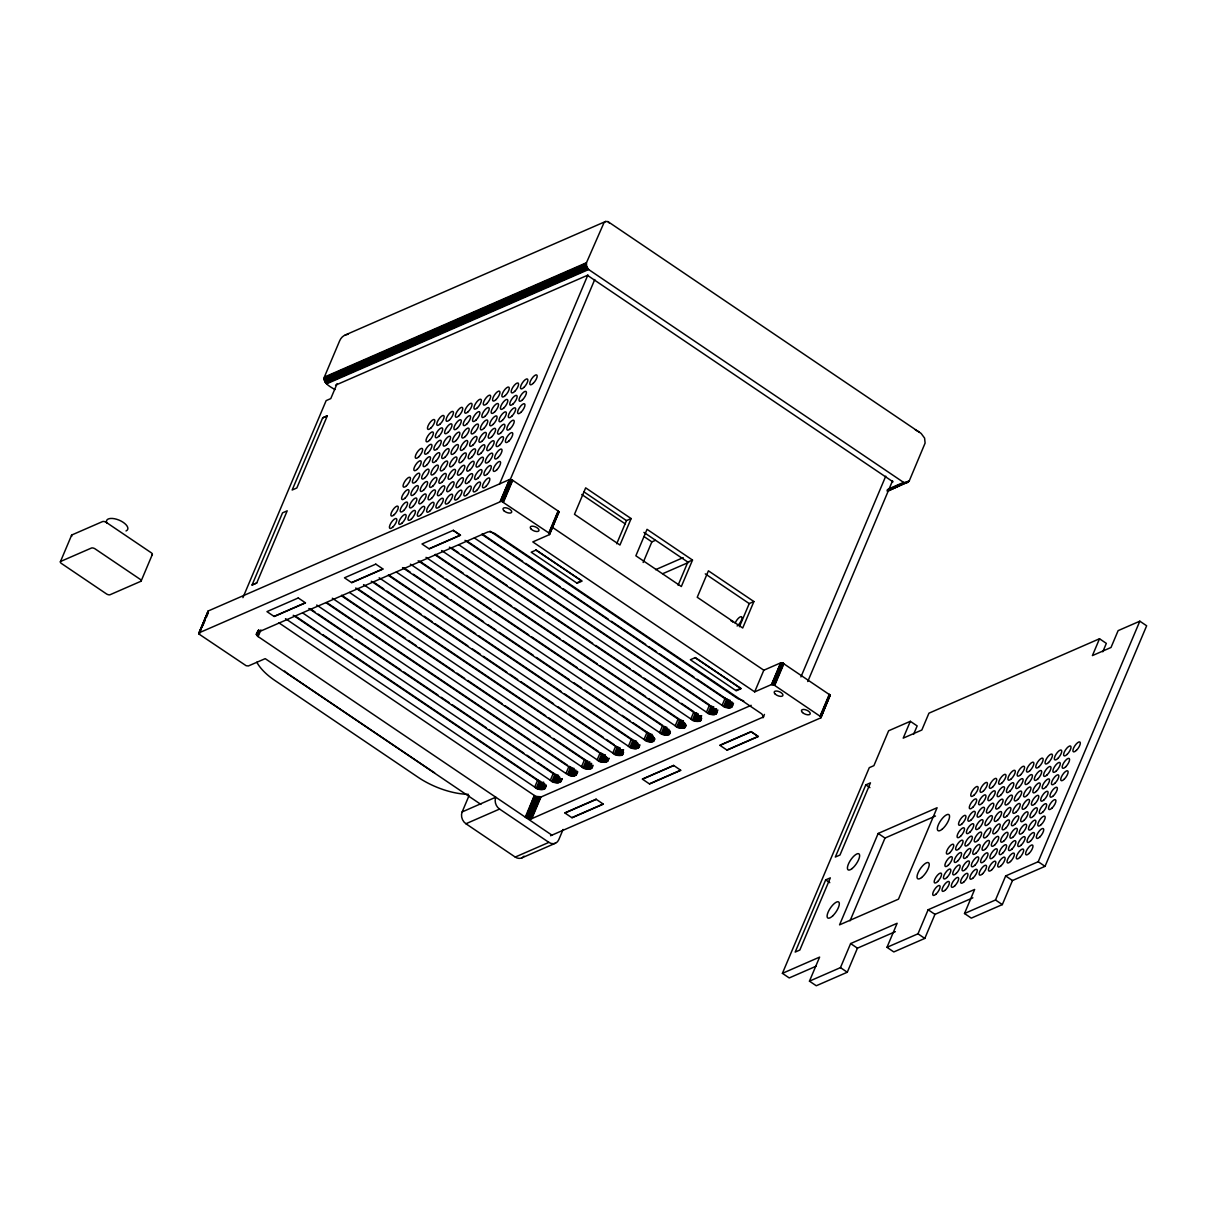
<?xml version="1.0" encoding="UTF-8"?>
<svg xmlns="http://www.w3.org/2000/svg" width="1207" height="1207" viewBox="0 0 1207 1207"><rect width="100%" height="100%" fill="white"/><g stroke="black" fill="none" stroke-linecap="round" stroke-linejoin="round"><path stroke-width="1.5" d="M550.588 835.742L820.775 717.863L820.941 716.822L773.747 684.807L771.484 684.55L754.677 691.867L532.8 541.913L549.562 534.565L549.728 533.524L501.463 501.237L198.853 632.921L199.713 634.55L246.137 665.706L248.386 665.962L265.208 658.645L480.884 804.405M334.942 389.574C330.703 386.949 322.148 383.041 324.623 376.403L339.65 340.812A14.665 11.979 66.4 0 1 348.129 334.279M907.392 482.589L903.59 482.393L588.624 269.523L586.587 266.385L586.466 262.734L603.983 222.737L605.597 221.469L607.966 221.62L921.152 433.464L924.592 438.096L925.105 443.09L909.263 480.899L888.427 490.857M302.655 612.915L550.332 780.295C553.907 784.927 566.339 782.302 558.087 776.916L308.856 608.479M349.502 592.471L597.178 759.852C600.754 764.484 613.186 761.858 604.933 756.472L355.688 588.035M821.016 717.592L829.948 694.96L782.89 663.156L780.416 662.975L763.82 670.217L754.677 691.867M60.41 561.723L71.575 535.274M141.144 581.005L152.308 554.541M198.808 633.087L208.419 610.893L509.414 479.601L513.02 480.537L557.8 510.802L558.524 513.02M198.853 633.479L208.238 610.998M198.944 633.69L208.102 611.134M199.08 633.901L208.087 612.04M199.246 634.128L200.664 630.793M202.761 625.799L204.873 620.805M206.291 617.471L208.389 612.477M242.924 597.646L326.146 400.618L330.778 398.597L337.1 383.66M322.676 417.833L292.169 490.012L296.831 487.975L327.323 415.812L322.676 417.833L327.293 415.827M256.729 582.981L287.191 510.833L282.529 512.854L252.067 585.003L256.729 582.981L252.052 585.018M551.931 835.153L258.087 636.572L256.352 634.414L257.755 631.08M256.533 634.837L258.63 629.843M256.789 635.274L258.901 630.265M257.151 635.712L259.264 630.703M257.589 636.149L259.686 631.14M258.087 636.572L260.893 629.918M499.457 484.309L587.915 274.909M500.271 501.252L509.414 479.601M500.528 501.207L509.671 479.556M500.814 501.192L509.958 479.541M501.131 501.192L594.764 279.511M501.463 501.237L510.606 479.586M501.81 501.297L510.953 479.647M502.172 501.388L511.315 479.737M502.534 501.508L511.677 479.858M502.881 501.659L512.024 480.009M503.228 501.81L512.372 480.16M503.56 501.991L512.703 480.341M548.944 532.664L558.087 511.014M549.2 532.875L558.343 511.225M549.411 533.102L558.554 511.451M549.592 533.313L558.735 511.662M549.728 533.524L558.871 511.889M549.562 534.565L558.962 512.085M524.064 856.155A8.796 7.197 66.4 0 1 515.223 857.061L465.932 823.747A8.796 7.197 66.4 0 1 462.16 811.919L469.04 795.639M616.702 543.754L626.478 520.609L631.125 518.572L585.667 487.854L574.487 514.303L619.945 545.036L631.125 518.572M293.241 615.283L542.471 783.72C550.724 789.106 538.307 791.732 534.716 787.1L537.764 779.888L322.797 634.61M536.315 788.035L539.363 780.823L537.764 779.888M537.19 788.443L540.238 781.231L539.363 780.823M278.681 622.691L534.399 795.488L525.256 817.139L528.757 818.527L531.849 818.618L763.609 716.867L761.798 713.941L494.614 533.373L490.419 531.865L488.035 531.895L256.835 632.755L256.352 634.414M525.92 817.501L534.399 795.488M538.081 788.805L541.128 781.578M526.614 817.818L535.757 796.167L535.063 795.851M538.971 789.091L541.415 783.328M527.323 818.105L536.481 796.454L541.43 796.816L751.192 705.31M539.876 789.333L542.924 782.106M528.047 818.331L537.19 796.695M540.736 789.499L543.784 782.272M528.757 818.527L537.915 796.876M541.581 789.589L544.01 783.811M529.466 818.648L538.609 797.012M530.129 818.738L539.273 797.088M542.365 789.604L544.795 783.841M530.748 818.753L539.906 797.103M543.075 789.559L544.915 785.229M531.336 818.708L540.48 797.058M531.849 818.618L540.992 796.967M544.282 789.257L546.107 784.927M545.081 788.684L546.303 785.802M550.332 780.295L553.379 773.083L537.809 762.552M643.15 562.492L651.871 541.868L655.31 540.374M551.931 781.231L554.979 774.019L553.379 773.083M552.806 781.638L555.854 774.411L556.744 774.773L553.696 781.985M554.586 782.287L557.634 775.06M555.492 782.513L558.539 775.301M556.352 782.679L558.796 776.901M557.196 782.77L559.626 777.006M557.981 782.8L559.807 778.47M558.69 782.755L560.516 778.424M559.897 782.438L561.104 779.556M560.697 781.88L561.919 778.983M560.938 781.502L562.16 778.621M568.422 774.819L565.947 773.476L568.995 766.264L571.469 767.607L568.422 774.819C572.721 778.334 580.778 773.883 573.702 770.096L326.026 602.715M567.546 774.411L570.594 767.199M569.312 775.181L572.359 767.954M570.202 775.467L573.25 768.255L574.155 768.482L571.107 775.709M571.967 775.86L574.411 770.096M572.812 775.965L575.241 770.187M573.597 775.98L576.026 770.217M574.306 775.935L576.131 771.605M575.513 775.633L577.338 771.303M576.312 775.06L577.776 771.801M341.641 595.896L589.318 763.292C597.571 768.678 585.139 771.303 581.563 766.671L584.61 759.459L553.455 738.397M583.162 767.607L586.21 760.395L584.61 759.459M584.037 768.014L587.085 760.787M584.927 768.361L587.975 761.149M585.817 768.663L588.262 762.884M586.708 768.889L589.755 761.677M587.583 769.055L590.027 763.277M588.428 769.146L590.857 763.382M563.096 829.45L558.75 839.77A8.796 7.197 66.4 0 1 548.883 842.38L515.223 857.061M589.197 769.176L591.641 763.397M589.921 769.131L591.747 764.8M591.113 768.814L592.335 765.932M591.928 768.255L593.15 765.359M597.178 759.852L600.226 752.64L602.685 753.983L599.638 761.195M598.778 760.787L601.825 753.575M600.543 761.557L603.591 754.33M601.433 761.843L604.481 754.631M602.323 762.085L605.371 754.858M603.198 762.236L605.642 756.472M678.078 585.244L687.854 562.085L692.516 560.063L647.043 529.33L635.863 555.793L681.336 586.527L692.516 560.063M604.028 762.341L606.472 756.563M604.813 762.356L606.653 758.026M605.537 762.311L607.362 757.981M606.729 762.009L607.951 759.128M607.543 761.436L608.766 758.554M607.785 761.074L609.007 758.177M371.303 581.231L620.534 749.668C628.802 755.039 616.37 757.679 612.794 753.047L615.842 745.82M614.393 753.983L617.441 746.771L618.301 747.163L615.253 754.39M616.143 754.737L619.191 747.525M617.049 755.039L620.096 747.812M617.939 755.265L620.383 749.487M618.814 755.431L621.258 749.653M619.644 755.522L622.088 749.758M620.428 755.552L622.872 749.773M621.152 755.507L623.597 749.728M622.344 755.19L623.566 752.308M388.488 575.467L636.149 742.848C644.417 748.234 631.985 750.86 628.409 746.228L631.457 739.016L564.469 693.753M630.009 747.163L633.056 739.951L631.457 739.016M630.869 747.571L633.916 740.359L635.712 741.007L632.664 748.219M631.759 747.933L634.807 740.706M633.554 748.446L636.602 741.234M634.429 748.612L636.874 742.848M635.259 748.717L637.703 742.939M636.044 748.732L637.869 744.402M636.768 748.687L638.594 744.357M637.96 748.385L639.182 745.488M638.775 747.812L639.997 744.93M402.535 567.607L651.765 736.044C660.033 741.415 647.601 744.055 644.01 739.423L647.073 732.196L633.041 722.721M645.624 740.359L648.672 733.147L647.073 732.196M646.484 740.766L649.532 733.539L648.672 733.147M647.374 741.113L650.422 733.901M648.28 741.415L651.327 734.188M649.17 741.641L652.218 734.429M650.045 741.807L652.474 736.029M650.875 741.898L653.319 736.134M651.659 741.928L653.485 737.598M652.384 741.883L654.209 737.552M653.575 741.566L654.798 738.684M418.15 560.787L667.38 729.224C675.648 734.61 663.216 737.236 659.625 732.604L662.673 725.392L628.409 702.233M661.24 733.539L664.288 726.327M662.1 733.947L665.148 726.735M662.99 734.309L666.038 727.082L666.943 727.383L663.895 734.595M664.785 734.822L667.23 729.058M665.66 734.988L668.09 729.224M666.49 735.093L668.934 729.315M667.275 735.108L669.1 730.778M667.999 735.063L669.825 730.733M669.191 734.761L670.413 731.864M435.32 555.024L682.996 722.42C691.264 727.791 678.832 730.431 675.241 725.799L678.289 718.572L648.702 698.581M676.855 726.735L679.903 719.523L678.289 718.572M677.715 727.142L680.763 719.915L681.653 720.277L678.606 727.489M679.511 727.791L682.558 720.564M680.401 728.017L683.449 720.805M681.276 728.183L683.705 722.405M682.106 728.274L684.55 722.51M682.89 728.304L684.716 723.974M683.615 728.259L685.44 723.928M684.807 727.942L686.029 725.06M449.381 547.163L698.612 715.6C706.88 720.986 694.447 723.612 690.857 718.98L693.904 711.768L681.442 703.349M692.471 719.915L695.519 712.703L697.269 713.458L694.221 720.685M693.331 720.323L696.379 713.111M695.126 720.971L698.174 713.759M696.017 721.198L698.461 715.434M696.892 721.364L699.321 715.6M697.721 721.469L700.166 715.691M698.506 721.484L700.95 715.721M699.23 721.439L701.659 715.66M739.453 626.72L749.245 603.575L753.892 601.539L708.418 570.82L697.239 597.269L742.712 628.002L753.892 601.539M700.422 721.137L701.644 718.24M464.997 540.359L714.227 708.796C722.495 714.167 710.063 716.807 706.472 712.175L709.52 704.948L468.075 541.777M708.071 713.111L711.119 705.884M708.947 713.518L711.994 706.291M709.837 713.865L712.884 706.653L713.79 706.94L710.742 714.167M711.632 714.393L714.061 708.615M712.507 714.559L714.936 708.781M713.337 714.65L715.766 708.886M714.122 714.68L716.551 708.901M714.831 714.635L716.671 710.304M716.038 714.318L717.863 709.988M482.166 534.595L729.843 701.976C738.096 707.362 725.679 709.988 722.088 705.356L725.135 698.144L697.103 679.194M723.687 706.291L726.735 699.079L725.135 698.144M724.562 706.698L727.61 699.487L726.735 699.079M725.452 707.046L728.5 699.834L727.61 699.487M726.342 707.347L729.405 700.135M727.248 707.574L730.295 700.362M728.108 707.74L730.552 701.976M728.953 707.845L731.382 702.067M729.737 707.86L732.166 702.097M730.446 707.815L732.287 703.485M731.653 707.513L733.479 703.183M771.484 684.55L780.627 662.899M771.741 684.505L780.884 662.854M772.027 684.49L781.17 662.839M772.344 684.49L781.487 662.839M772.676 684.535L781.819 662.884M773.023 684.595L782.166 662.945M773.385 684.686L782.528 663.035M773.747 684.807L782.89 663.156M774.094 684.942L783.252 663.292M774.441 685.108L783.599 663.458M774.773 685.289L783.931 663.639M763.035 717.758L764.438 714.423M800.935 676.916L885.757 476.162M807.755 681.533L892.546 480.793M820.157 715.962L829.3 694.312M820.413 716.173L829.556 694.523M820.624 716.385L829.767 694.749M820.805 716.611L829.948 694.96M820.941 716.822L830.084 695.172M820.775 717.863L830.175 695.383M816.294 966.128L789.227 977.942L782.408 973.34L869.281 767.667L873.898 765.66L888.624 730.778L910.334 721.303L917.154 725.92L913.593 734.339M825.679 879.888L795.187 952.067L799.834 950.03L830.325 877.866L825.679 879.888L829.767 882.664M865.811 784.882L835.319 857.045L839.981 855.009L870.458 782.845L865.811 784.882L869.9 787.643M910.334 721.303L903.213 738.141L921.831 730.024L928.937 713.186L1099.517 638.759L1106.336 643.376L1102.791 651.795M895.338 931.653L857.438 948.174L847.284 972.239L816.279 985.757L809.459 981.155L819.613 957.106L782.408 973.34M878.168 833.449L839.559 924.849L898.476 899.155L937.085 807.739L878.168 833.449L885.003 838.05L935.485 816.023M850.03 920.835L885.003 838.05M809.459 981.155L840.464 967.622L850.618 943.572L897.133 923.28L886.979 947.329L893.799 951.946L924.803 938.412L934.957 914.363L972.857 897.827M886.979 947.329L917.984 933.811L928.138 909.746L974.653 889.453L964.499 913.518L971.318 918.12L1002.323 904.601L1012.477 880.537L1045.036 866.339L1146.65 625.784L1139.83 621.183L1118.12 630.642L1111.013 647.48L1092.41 655.597L1099.517 638.759M964.499 913.518L995.503 899.984L1005.657 875.935L1038.216 861.723L1139.83 621.183M345.096 335.078L605.597 221.469M324.396 377.067L586.466 262.734M324.245 377.761L586.315 263.428M324.185 378.485L586.255 264.152M324.215 379.224L586.285 264.906M324.321 379.979L586.391 265.646M324.517 380.718L586.587 266.385M324.789 381.427L586.858 267.094M325.136 382.106L587.206 267.788M325.543 382.755L587.613 268.422M326.026 383.328L588.096 269.01M326.554 383.856L588.624 269.523M335.561 385.169L587.432 275.317L893.014 481.834M274.155 616.324L305.16 602.791M351.675 582.498L382.679 568.965M429.194 548.672L460.199 535.154L453.379 530.537M576.795 582.89L581.442 580.854L535.968 550.12M655.582 569.689L683.162 557.649M662.824 573.657L688.684 562.371M888.08 489.152L903.59 482.393M886.994 490.178L904.239 482.664M893.738 487.658L897.193 486.165M902.368 483.901L909.263 480.899M887.643 490.359L904.888 482.845M888.186 490.464L908.886 481.427M887.251 491.309L908.433 481.895M735.923 690.434L740.585 688.412L695.111 657.679M462.16 811.919L495.775 797.208L495.474 798.219A8.796 7.197 66.4 0 0 499.577 809.067L548.883 842.38M465.932 823.747L499.577 809.067M565.148 812.975L596.152 799.456M642.667 779.164L673.672 765.63M720.187 745.338L751.192 731.819L758.011 736.421L727.006 749.954M571.967 817.592L602.972 804.058M649.487 783.765L680.492 770.247M521.831 857.89L555.476 843.21M743.723 700.935L737.703 698.551L490.027 531.155M915.344 429.888L919.447 432.121M584.037 491.928L626.478 520.609M643.904 532.393L687.854 562.085M705.28 573.868L749.245 603.575M581.759 494.493L625.377 523.974M644.07 536.602L651.871 541.868M552.806 527.595L763.82 670.217M1038.216 861.723L1045.036 866.339M1005.657 875.935L1012.477 880.537M482.136 533.916L522.631 561.285M525.754 563.397L560.018 586.557M563.141 588.654L608.313 619.191M611.421 621.288L645.7 644.447M648.808 646.56L656.593 651.825M659.716 653.922L693.98 677.082M474.411 537.975L722.088 705.356M995.503 899.984L1002.323 904.601M458.796 544.779L706.472 712.175M450.905 547.54L458.69 552.806M461.813 554.903L506.985 585.44M510.093 587.537L544.372 610.712M547.48 612.809L592.652 643.346M595.775 645.443L630.039 668.603M633.162 670.715L640.947 675.98M644.055 678.078L678.334 701.237M441.626 550.543L690.857 718.98M435.289 554.36L463.337 573.295M466.445 575.407L511.617 605.929M514.74 608.041L559.912 638.578M563.02 640.676L597.299 663.835M600.407 665.947L645.579 696.469M426.011 557.362L675.241 725.799M419.674 561.164L443.044 576.961M446.152 579.058L491.34 609.595M494.448 611.693L528.711 634.852M531.834 636.964L577.006 667.486M580.129 669.598L625.301 700.12M928.138 909.746L934.957 914.363M410.395 564.167L659.625 732.604M404.058 567.984L410.289 572.193M413.413 574.291L435.214 589.031M439.891 592.184L447.676 597.45M450.799 599.562L483.509 621.665M488.186 624.819L495.971 630.084M499.079 632.196L533.358 655.356M536.466 657.453L569.176 679.571M573.853 682.724L581.638 687.99M584.761 690.087L617.471 712.205M622.148 715.359L629.933 720.624M396.349 572.043L644.01 739.423M388.443 574.788L427.399 601.101M430.507 603.213L475.679 633.735M478.802 635.848L561.361 691.641M917.984 933.811L924.803 938.412M379.164 577.791L628.409 746.228M374.396 582.649L383.735 588.971M386.859 591.083L421.122 614.242M424.245 616.339L432.031 621.605M435.139 623.717L467.848 645.82M472.525 648.974L480.311 654.239M483.434 656.352L506.804 672.133M509.912 674.245L517.697 679.511M520.821 681.608L553.53 703.711M558.207 706.88L565.992 712.145M569.101 714.242L603.379 737.402M606.487 739.514L614.272 744.779M363.563 584.61L612.794 753.047M357.227 588.413L545.7 715.796M548.823 717.893L598.672 751.584M341.611 595.232L368.09 613.126M371.198 615.223L405.477 638.382M408.585 640.495L416.37 645.76M419.493 647.857L453.757 671.017M456.88 673.129L464.665 678.394M467.788 680.492L502.052 703.651M505.16 705.763L539.438 728.922M542.547 731.035L550.332 736.285M850.618 943.572L857.438 948.174M332.332 598.234L581.563 766.671M327.55 603.093L530.054 739.951M533.162 742.049L567.441 765.208M316.717 605.039L565.947 773.476M310.38 608.856L315.057 612.009M318.165 614.107L352.429 637.281M355.552 639.378L400.724 669.915M403.847 672.012L438.111 695.172M441.219 697.284L449.019 702.549M452.127 704.647L486.406 727.806M489.514 729.918L523.778 753.077M526.901 755.175L534.686 760.44M840.464 967.622L847.284 972.239M294.764 615.661L319.689 632.513M285.486 618.663L534.716 787.1M607.966 221.62L609.339 223.084M71.801 536.255A2.927 1.343 22.9 0 1 71.998 534.897L102.535 521.59A2.942 1.343 22.9 0 1 106.367 522.45L151.177 552.715A2.927 1.328 22.9 0 1 151.901 554.918M106.85 523.189A11.436 5.205 22.9 0 1 118.844 520.036A11.436 5.205 22.9 0 1 126.026 530.959M468.391 794.327A49.864 22.722 22.9 0 1 418.135 777.293L274.909 680.492A49.864 22.722 22.9 0 1 256.835 662.221M284.58 671.047A23.461 10.697 22.9 0 0 288.865 674.411L432.091 771.198A23.461 10.697 22.9 0 0 434.58 772.752M731.004 620.926A5.869 2.067 -55.9 0 1 732.679 622.163M735.169 623.038A5.869 2.067 -55.9 0 1 740.027 617.003A5.869 2.067 -55.9 0 1 741.686 619.508A5.869 2.067 -55.9 0 1 737.115 625.98M140.902 581.276L109.958 594.779A2.927 1.343 22.9 0 1 106.669 594.04L61.27 563.367A2.927 1.343 22.9 0 1 60.637 561.451L91.581 547.978A2.942 1.343 22.9 0 1 94.87 548.717L140.268 579.375A2.927 1.328 22.9 0 1 140.902 581.276M298.265 597.963L266.943 611.617L274.23 616.536L305.537 602.881L298.265 597.963M375.784 564.137L344.463 577.806L351.75 582.725L383.057 569.055L375.784 564.137M453.304 530.326L421.982 543.98L429.254 548.898L460.576 535.229L453.304 530.326M536.164 550.045L531.201 552.202L577.127 583.237L582.091 581.08L536.164 550.045M695.292 657.589L690.344 659.761L736.255 690.796L741.219 688.624L695.292 657.589M596.077 799.23L564.77 812.899L572.043 817.803L603.364 804.149L596.077 799.23M673.597 765.404L642.29 779.073L649.562 783.992L680.869 770.322L673.597 765.404M751.116 731.593L719.794 745.247L727.082 750.166L758.388 736.511L751.116 731.593M504.013 510.817A4.692 2.142 22.9 0 0 511.512 512.492A4.692 2.142 22.9 0 0 506.533 507.906A4.692 2.142 22.9 0 0 504.013 510.817M531.291 529.254A4.692 2.142 22.9 0 0 538.79 530.929A4.692 2.142 22.9 0 0 533.811 526.343A4.692 2.142 22.9 0 0 531.291 529.254M775.241 694.116A4.692 2.142 22.9 0 0 782.724 695.79A4.692 2.142 22.9 0 0 777.746 691.189A4.692 2.142 22.9 0 0 775.241 694.116M802.519 712.552A4.692 2.142 22.9 0 0 810.003 714.227A4.692 2.142 22.9 0 0 805.039 709.625A4.692 2.142 22.9 0 0 802.519 712.552M921.59 877.534A9.686 3.425 -55.9 0 0 929.028 863.307A9.686 3.425 -55.9 0 0 918.768 871.363A9.686 3.425 -55.9 0 0 921.59 877.534M832.89 915.706A9.686 3.425 -55.9 0 0 838.654 901.961A9.686 3.425 -55.9 0 0 828.077 912.236A9.686 3.425 -55.9 0 0 832.89 915.706M852.112 868.557A9.686 3.425 -55.9 0 0 859.384 854.345A9.686 3.425 -55.9 0 0 849.079 862.658A9.686 3.425 -55.9 0 0 852.112 868.557M942.29 829.118A9.686 3.425 -55.9 0 0 949.23 814.981A9.686 3.425 -55.9 0 0 938.82 823.778A9.686 3.425 -55.9 0 0 942.29 829.118M1076.418 750.362A5.869 2.067 -55.9 0 0 1079.933 742.018A5.869 2.067 -55.9 0 0 1073.521 748.219A5.869 2.067 -55.9 0 0 1076.418 750.362M1067.124 754.405A5.869 2.067 -55.9 0 0 1070.639 746.077A5.869 2.067 -55.9 0 0 1064.227 752.263A5.869 2.067 -55.9 0 0 1067.124 754.405M1057.83 758.464A5.869 2.067 -55.9 0 0 1061.36 750.12A5.869 2.067 -55.9 0 0 1054.948 756.321A5.869 2.067 -55.9 0 0 1057.83 758.464M1048.551 762.507A5.869 2.067 -55.9 0 0 1052.066 754.179A5.869 2.067 -55.9 0 0 1045.654 760.38A5.869 2.067 -55.9 0 0 1048.551 762.507M1039.257 766.566A5.869 2.067 -55.9 0 0 1042.773 758.237A5.869 2.067 -55.9 0 0 1036.375 764.423A5.869 2.067 -55.9 0 0 1039.257 766.566M1029.978 770.609A5.869 2.067 -55.9 0 0 1033.494 762.281A5.869 2.067 -55.9 0 0 1027.082 768.482A5.869 2.067 -55.9 0 0 1029.978 770.609M1020.684 774.668A5.869 2.067 -55.9 0 0 1024.2 766.339A5.869 2.067 -55.9 0 0 1017.788 772.525A5.869 2.067 -55.9 0 0 1020.684 774.668M1011.391 778.726A5.869 2.067 -55.9 0 0 1014.921 770.383A5.869 2.067 -55.9 0 0 1008.509 776.584A5.869 2.067 -55.9 0 0 1011.391 778.726M1042.742 812.145A5.869 2.067 -55.9 0 0 1046.258 803.802A5.869 2.067 -55.9 0 0 1039.846 810.003A5.869 2.067 -55.9 0 0 1042.742 812.145M996.303 832.392A5.869 2.067 -55.9 0 0 999.818 824.064A5.869 2.067 -55.9 0 0 993.406 830.265A5.869 2.067 -55.9 0 0 996.303 832.392M1005.582 828.349A5.869 2.067 -55.9 0 0 1009.097 820.021A5.869 2.067 -55.9 0 0 1002.7 826.207A5.869 2.067 -55.9 0 0 1005.582 828.349M992.818 786.828A5.869 2.067 -55.9 0 0 996.333 778.485A5.869 2.067 -55.9 0 0 989.921 784.686A5.869 2.067 -55.9 0 0 992.818 786.828M1053.47 795.685A5.869 2.067 -55.9 0 0 1056.985 787.356A5.869 2.067 -55.9 0 0 1050.573 793.542A5.869 2.067 -55.9 0 0 1053.47 795.685M1016.324 811.889A5.869 2.067 -55.9 0 0 1019.84 803.56A5.869 2.067 -55.9 0 0 1013.427 809.761A5.869 2.067 -55.9 0 0 1016.324 811.889M1017.773 799.487A5.869 2.067 -55.9 0 0 1021.303 791.143A5.869 2.067 -55.9 0 0 1014.891 797.344A5.869 2.067 -55.9 0 0 1017.773 799.487M1052.021 808.087A5.869 2.067 -55.9 0 0 1055.552 799.758A5.869 2.067 -55.9 0 0 1049.139 805.944A5.869 2.067 -55.9 0 0 1052.021 808.087M972.782 807.332A5.869 2.067 -55.9 0 0 976.297 799.004A5.869 2.067 -55.9 0 0 969.885 805.205A5.869 2.067 -55.9 0 0 972.782 807.332M983.524 790.872A5.869 2.067 -55.9 0 0 987.054 782.543A5.869 2.067 -55.9 0 0 980.642 788.744A5.869 2.067 -55.9 0 0 983.524 790.872M974.245 794.93A5.869 2.067 -55.9 0 0 977.761 786.602A5.869 2.067 -55.9 0 0 971.348 792.788A5.869 2.067 -55.9 0 0 974.245 794.93M982.076 803.289A5.869 2.067 -55.9 0 0 985.591 794.96A5.869 2.067 -55.9 0 0 979.179 801.146A5.869 2.067 -55.9 0 0 982.076 803.289M991.354 799.23A5.869 2.067 -55.9 0 0 994.885 790.902A5.869 2.067 -55.9 0 0 988.473 797.103A5.869 2.067 -55.9 0 0 991.354 799.23M1000.648 795.187A5.869 2.067 -55.9 0 0 1004.164 786.843A5.869 2.067 -55.9 0 0 997.751 793.044A5.869 2.067 -55.9 0 0 1000.648 795.187M1009.942 791.128A5.869 2.067 -55.9 0 0 1013.458 782.8A5.869 2.067 -55.9 0 0 1007.045 788.986A5.869 2.067 -55.9 0 0 1009.942 791.128M1034.897 803.787A5.869 2.067 -55.9 0 0 1038.412 795.458A5.869 2.067 -55.9 0 0 1032 801.644A5.869 2.067 -55.9 0 0 1034.897 803.787M1044.176 799.728A5.869 2.067 -55.9 0 0 1047.706 791.4A5.869 2.067 -55.9 0 0 1041.294 797.601A5.869 2.067 -55.9 0 0 1044.176 799.728M1025.603 807.845A5.869 2.067 -55.9 0 0 1029.133 799.502A5.869 2.067 -55.9 0 0 1022.721 805.703A5.869 2.067 -55.9 0 0 1025.603 807.845M1033.448 816.188A5.869 2.067 -55.9 0 0 1036.964 807.86A5.869 2.067 -55.9 0 0 1030.552 814.046A5.869 2.067 -55.9 0 0 1033.448 816.188M997.736 819.991A5.869 2.067 -55.9 0 0 1001.267 811.662A5.869 2.067 -55.9 0 0 994.855 817.863A5.869 2.067 -55.9 0 0 997.736 819.991M988.458 824.049A5.869 2.067 -55.9 0 0 991.973 815.721A5.869 2.067 -55.9 0 0 985.561 821.907A5.869 2.067 -55.9 0 0 988.458 824.049M979.164 828.108A5.869 2.067 -55.9 0 0 982.679 819.764A5.869 2.067 -55.9 0 0 976.282 825.965A5.869 2.067 -55.9 0 0 979.164 828.108M1007.03 815.947A5.869 2.067 -55.9 0 0 1010.546 807.604A5.869 2.067 -55.9 0 0 1004.133 813.805A5.869 2.067 -55.9 0 0 1007.03 815.947M969.885 832.151A5.869 2.067 -55.9 0 0 973.4 823.823A5.869 2.067 -55.9 0 0 966.988 830.009A5.869 2.067 -55.9 0 0 969.885 832.151M960.591 836.21A5.869 2.067 -55.9 0 0 964.106 827.866A5.869 2.067 -55.9 0 0 957.694 834.067A5.869 2.067 -55.9 0 0 960.591 836.21M962.054 823.793A5.869 2.067 -55.9 0 0 965.57 815.464A5.869 2.067 -55.9 0 0 959.158 821.65A5.869 2.067 -55.9 0 0 962.054 823.793M1024.155 820.247A5.869 2.067 -55.9 0 0 1027.685 811.904A5.869 2.067 -55.9 0 0 1021.273 818.105A5.869 2.067 -55.9 0 0 1024.155 820.247M1014.876 824.29A5.869 2.067 -55.9 0 0 1018.391 815.962A5.869 2.067 -55.9 0 0 1011.979 822.163A5.869 2.067 -55.9 0 0 1014.876 824.29M999.2 807.589A5.869 2.067 -55.9 0 0 1002.715 799.26A5.869 2.067 -55.9 0 0 996.303 805.446A5.869 2.067 -55.9 0 0 999.2 807.589M989.921 811.632A5.869 2.067 -55.9 0 0 993.436 803.304A5.869 2.067 -55.9 0 0 987.024 809.505A5.869 2.067 -55.9 0 0 989.921 811.632M1045.639 787.326A5.869 2.067 -55.9 0 0 1049.155 778.998A5.869 2.067 -55.9 0 0 1042.757 785.184A5.869 2.067 -55.9 0 0 1045.639 787.326M1054.933 783.268A5.869 2.067 -55.9 0 0 1058.448 774.939A5.869 2.067 -55.9 0 0 1052.036 781.14A5.869 2.067 -55.9 0 0 1054.933 783.268M1036.36 791.385A5.869 2.067 -55.9 0 0 1039.876 783.041A5.869 2.067 -55.9 0 0 1033.464 789.242A5.869 2.067 -55.9 0 0 1036.36 791.385M1008.494 803.53A5.869 2.067 -55.9 0 0 1012.009 795.202A5.869 2.067 -55.9 0 0 1005.597 801.403A5.869 2.067 -55.9 0 0 1008.494 803.53M1027.066 795.428A5.869 2.067 -55.9 0 0 1030.582 787.1A5.869 2.067 -55.9 0 0 1024.17 793.286A5.869 2.067 -55.9 0 0 1027.066 795.428M1019.221 787.085A5.869 2.067 -55.9 0 0 1022.736 778.741A5.869 2.067 -55.9 0 0 1016.339 784.942A5.869 2.067 -55.9 0 0 1019.221 787.085M1028.515 783.026A5.869 2.067 -55.9 0 0 1032.03 774.698A5.869 2.067 -55.9 0 0 1025.618 780.884A5.869 2.067 -55.9 0 0 1028.515 783.026M1047.088 774.924A5.869 2.067 -55.9 0 0 1050.603 766.581A5.869 2.067 -55.9 0 0 1044.191 772.782A5.869 2.067 -55.9 0 0 1047.088 774.924M1037.794 778.968A5.869 2.067 -55.9 0 0 1041.324 770.639A5.869 2.067 -55.9 0 0 1034.912 776.84A5.869 2.067 -55.9 0 0 1037.794 778.968M1056.381 770.866A5.869 2.067 -55.9 0 0 1059.897 762.537A5.869 2.067 -55.9 0 0 1053.485 768.738A5.869 2.067 -55.9 0 0 1056.381 770.866M1065.66 766.822A5.869 2.067 -55.9 0 0 1069.191 758.479A5.869 2.067 -55.9 0 0 1062.779 764.68A5.869 2.067 -55.9 0 0 1065.66 766.822M1064.212 779.224A5.869 2.067 -55.9 0 0 1067.742 770.881A5.869 2.067 -55.9 0 0 1061.33 777.082A5.869 2.067 -55.9 0 0 1064.212 779.224M980.627 815.691A5.869 2.067 -55.9 0 0 984.143 807.362A5.869 2.067 -55.9 0 0 977.73 813.548A5.869 2.067 -55.9 0 0 980.627 815.691M971.333 819.749A5.869 2.067 -55.9 0 0 974.864 811.406A5.869 2.067 -55.9 0 0 968.452 817.607A5.869 2.067 -55.9 0 0 971.333 819.749M1002.112 782.77A5.869 2.067 -55.9 0 0 1005.627 774.441A5.869 2.067 -55.9 0 0 999.215 780.642A5.869 2.067 -55.9 0 0 1002.112 782.77M987.009 836.451A5.869 2.067 -55.9 0 0 990.525 828.123A5.869 2.067 -55.9 0 0 984.112 834.309A5.869 2.067 -55.9 0 0 987.009 836.451M977.715 840.51A5.869 2.067 -55.9 0 0 981.246 832.166A5.869 2.067 -55.9 0 0 974.834 838.367A5.869 2.067 -55.9 0 0 977.715 840.51M968.436 844.553A5.869 2.067 -55.9 0 0 971.952 836.225A5.869 2.067 -55.9 0 0 965.54 842.426A5.869 2.067 -55.9 0 0 968.436 844.553M959.143 848.612A5.869 2.067 -55.9 0 0 962.658 840.268A5.869 2.067 -55.9 0 0 956.246 846.469A5.869 2.067 -55.9 0 0 959.143 848.612M949.849 852.655A5.869 2.067 -55.9 0 0 953.379 844.327A5.869 2.067 -55.9 0 0 946.967 850.528A5.869 2.067 -55.9 0 0 949.849 852.655M948.4 865.072A5.869 2.067 -55.9 0 0 951.916 856.744A5.869 2.067 -55.9 0 0 945.503 862.93A5.869 2.067 -55.9 0 0 948.4 865.072M957.679 861.013A5.869 2.067 -55.9 0 0 961.21 852.685A5.869 2.067 -55.9 0 0 954.797 858.886A5.869 2.067 -55.9 0 0 957.679 861.013M966.973 856.97A5.869 2.067 -55.9 0 0 970.488 848.627A5.869 2.067 -55.9 0 0 964.076 854.828A5.869 2.067 -55.9 0 0 966.973 856.97M976.267 852.911A5.869 2.067 -55.9 0 0 979.782 844.583A5.869 2.067 -55.9 0 0 973.37 850.769A5.869 2.067 -55.9 0 0 976.267 852.911M985.546 848.868A5.869 2.067 -55.9 0 0 989.061 840.525A5.869 2.067 -55.9 0 0 982.664 846.726A5.869 2.067 -55.9 0 0 985.546 848.868M994.84 844.809A5.869 2.067 -55.9 0 0 998.355 836.481A5.869 2.067 -55.9 0 0 991.943 842.667A5.869 2.067 -55.9 0 0 994.84 844.809M1004.118 840.751A5.869 2.067 -55.9 0 0 1007.649 832.423A5.869 2.067 -55.9 0 0 1001.237 838.624A5.869 2.067 -55.9 0 0 1004.118 840.751M1013.412 836.707A5.869 2.067 -55.9 0 0 1016.928 828.379A5.869 2.067 -55.9 0 0 1010.515 834.565A5.869 2.067 -55.9 0 0 1013.412 836.707M1022.706 832.649A5.869 2.067 -55.9 0 0 1026.222 824.321A5.869 2.067 -55.9 0 0 1019.809 830.522A5.869 2.067 -55.9 0 0 1022.706 832.649M1031.985 828.606A5.869 2.067 -55.9 0 0 1035.515 820.262A5.869 2.067 -55.9 0 0 1029.103 826.463A5.869 2.067 -55.9 0 0 1031.985 828.606M1041.279 824.547A5.869 2.067 -55.9 0 0 1044.794 816.219A5.869 2.067 -55.9 0 0 1038.382 822.405A5.869 2.067 -55.9 0 0 1041.279 824.547M1039.831 836.949A5.869 2.067 -55.9 0 0 1043.346 828.621A5.869 2.067 -55.9 0 0 1036.934 834.822A5.869 2.067 -55.9 0 0 1039.831 836.949M1030.537 841.007A5.869 2.067 -55.9 0 0 1034.067 832.664A5.869 2.067 -55.9 0 0 1027.655 838.865A5.869 2.067 -55.9 0 0 1030.537 841.007M1021.258 845.051A5.869 2.067 -55.9 0 0 1024.773 836.723A5.869 2.067 -55.9 0 0 1018.361 842.924A5.869 2.067 -55.9 0 0 1021.258 845.051M1011.964 849.109A5.869 2.067 -55.9 0 0 1015.494 840.781A5.869 2.067 -55.9 0 0 1009.082 846.967A5.869 2.067 -55.9 0 0 1011.964 849.109M1002.685 853.168A5.869 2.067 -55.9 0 0 1006.2 844.825A5.869 2.067 -55.9 0 0 999.788 851.026A5.869 2.067 -55.9 0 0 1002.685 853.168M993.391 857.211A5.869 2.067 -55.9 0 0 996.907 848.883A5.869 2.067 -55.9 0 0 990.494 855.069A5.869 2.067 -55.9 0 0 993.391 857.211M984.097 861.27A5.869 2.067 -55.9 0 0 987.628 852.927A5.869 2.067 -55.9 0 0 981.216 859.128A5.869 2.067 -55.9 0 0 984.097 861.27M974.818 865.313A5.869 2.067 -55.9 0 0 978.334 856.985A5.869 2.067 -55.9 0 0 971.922 863.186A5.869 2.067 -55.9 0 0 974.818 865.313M965.525 869.372A5.869 2.067 -55.9 0 0 969.04 861.044A5.869 2.067 -55.9 0 0 962.643 867.229A5.869 2.067 -55.9 0 0 965.525 869.372M956.246 873.415A5.869 2.067 -55.9 0 0 959.761 865.087A5.869 2.067 -55.9 0 0 953.349 871.288A5.869 2.067 -55.9 0 0 956.246 873.415M946.952 877.474A5.869 2.067 -55.9 0 0 950.467 869.146A5.869 2.067 -55.9 0 0 944.055 875.331A5.869 2.067 -55.9 0 0 946.952 877.474M937.658 881.532A5.869 2.067 -55.9 0 0 941.188 873.189A5.869 2.067 -55.9 0 0 934.776 879.39A5.869 2.067 -55.9 0 0 937.658 881.532M936.21 893.934A5.869 2.067 -55.9 0 0 939.725 885.606A5.869 2.067 -55.9 0 0 933.313 891.792A5.869 2.067 -55.9 0 0 936.21 893.934M945.488 889.891A5.869 2.067 -55.9 0 0 949.004 881.548A5.869 2.067 -55.9 0 0 942.607 887.749A5.869 2.067 -55.9 0 0 945.488 889.891M954.782 885.832A5.869 2.067 -55.9 0 0 958.298 877.504A5.869 2.067 -55.9 0 0 951.885 883.69A5.869 2.067 -55.9 0 0 954.782 885.832M964.061 881.774A5.869 2.067 -55.9 0 0 967.592 873.446A5.869 2.067 -55.9 0 0 961.179 879.647A5.869 2.067 -55.9 0 0 964.061 881.774M973.355 877.73A5.869 2.067 -55.9 0 0 976.87 869.402A5.869 2.067 -55.9 0 0 970.458 875.588A5.869 2.067 -55.9 0 0 973.355 877.73M982.649 873.672A5.869 2.067 -55.9 0 0 986.164 865.344A5.869 2.067 -55.9 0 0 979.752 871.545A5.869 2.067 -55.9 0 0 982.649 873.672M991.928 869.628A5.869 2.067 -55.9 0 0 995.458 861.285A5.869 2.067 -55.9 0 0 989.046 867.486A5.869 2.067 -55.9 0 0 991.928 869.628M1001.222 865.57A5.869 2.067 -55.9 0 0 1004.737 857.242A5.869 2.067 -55.9 0 0 998.325 863.427A5.869 2.067 -55.9 0 0 1001.222 865.57M1010.5 861.511A5.869 2.067 -55.9 0 0 1014.031 853.183A5.869 2.067 -55.9 0 0 1007.619 859.384A5.869 2.067 -55.9 0 0 1010.5 861.511M1019.794 857.468A5.869 2.067 -55.9 0 0 1023.31 849.14A5.869 2.067 -55.9 0 0 1016.898 855.325A5.869 2.067 -55.9 0 0 1019.794 857.468M1029.088 853.409A5.869 2.067 -55.9 0 0 1032.604 845.081A5.869 2.067 -55.9 0 0 1026.191 851.282A5.869 2.067 -55.9 0 0 1029.088 853.409M430.944 427.957A5.869 2.067 -55.9 0 0 434.475 419.629A5.869 2.067 -55.9 0 0 428.063 425.815A5.869 2.067 -55.9 0 0 430.944 427.957M429.496 440.359A5.869 2.067 -55.9 0 0 433.026 432.031A5.869 2.067 -55.9 0 0 426.614 438.216A5.869 2.067 -55.9 0 0 429.496 440.359M440.253 423.898A5.869 2.067 -55.9 0 0 443.769 415.57A5.869 2.067 -55.9 0 0 437.356 421.756A5.869 2.067 -55.9 0 0 440.253 423.898M438.805 436.3A5.869 2.067 -55.9 0 0 442.32 427.972A5.869 2.067 -55.9 0 0 435.908 434.158A5.869 2.067 -55.9 0 0 438.805 436.3M449.547 419.84A5.869 2.067 -55.9 0 0 453.078 411.512A5.869 2.067 -55.9 0 0 446.665 417.697A5.869 2.067 -55.9 0 0 449.547 419.84M448.114 432.242A5.869 2.067 -55.9 0 0 451.629 423.913A5.869 2.067 -55.9 0 0 445.217 430.099A5.869 2.067 -55.9 0 0 448.114 432.242M458.856 415.781A5.869 2.067 -55.9 0 0 462.372 407.453A5.869 2.067 -55.9 0 0 455.959 413.639A5.869 2.067 -55.9 0 0 458.856 415.781M457.408 428.183A5.869 2.067 -55.9 0 0 460.923 419.855A5.869 2.067 -55.9 0 0 454.511 426.041A5.869 2.067 -55.9 0 0 457.408 428.183M466.717 424.125A5.869 2.067 -55.9 0 0 470.232 415.796A5.869 2.067 -55.9 0 0 463.82 421.982A5.869 2.067 -55.9 0 0 466.717 424.125M468.15 411.723A5.869 2.067 -55.9 0 0 471.681 403.394A5.869 2.067 -55.9 0 0 465.268 409.58A5.869 2.067 -55.9 0 0 468.15 411.723M476.011 420.066A5.869 2.067 -55.9 0 0 479.526 411.738A5.869 2.067 -55.9 0 0 473.129 417.924A5.869 2.067 -55.9 0 0 476.011 420.066M477.459 407.664A5.869 2.067 -55.9 0 0 480.974 399.336A5.869 2.067 -55.9 0 0 474.562 405.522A5.869 2.067 -55.9 0 0 477.459 407.664M486.768 403.606A5.869 2.067 -55.9 0 0 490.283 395.277A5.869 2.067 -55.9 0 0 483.871 401.463A5.869 2.067 -55.9 0 0 486.768 403.606M485.32 416.008A5.869 2.067 -55.9 0 0 488.835 407.679A5.869 2.067 -55.9 0 0 482.423 413.865A5.869 2.067 -55.9 0 0 485.32 416.008M494.614 411.949A5.869 2.067 -55.9 0 0 498.144 403.621A5.869 2.067 -55.9 0 0 491.732 409.807A5.869 2.067 -55.9 0 0 494.614 411.949M496.062 399.547A5.869 2.067 -55.9 0 0 499.577 391.219A5.869 2.067 -55.9 0 0 493.165 397.405A5.869 2.067 -55.9 0 0 496.062 399.547M503.923 407.891A5.869 2.067 -55.9 0 0 507.438 399.562A5.869 2.067 -55.9 0 0 501.026 405.748A5.869 2.067 -55.9 0 0 503.923 407.891M505.371 395.489A5.869 2.067 -55.9 0 0 508.886 387.16A5.869 2.067 -55.9 0 0 502.474 393.346A5.869 2.067 -55.9 0 0 505.371 395.489M514.665 391.43A5.869 2.067 -55.9 0 0 518.18 383.102A5.869 2.067 -55.9 0 0 511.783 389.288A5.869 2.067 -55.9 0 0 514.665 391.43M513.216 403.832A5.869 2.067 -55.9 0 0 516.747 395.504A5.869 2.067 -55.9 0 0 510.335 401.705A5.869 2.067 -55.9 0 0 513.216 403.832M523.974 387.372A5.869 2.067 -55.9 0 0 527.489 379.043A5.869 2.067 -55.9 0 0 521.077 385.229A5.869 2.067 -55.9 0 0 523.974 387.372M522.525 399.773A5.869 2.067 -55.9 0 0 526.041 391.445A5.869 2.067 -55.9 0 0 519.629 397.646A5.869 2.067 -55.9 0 0 522.525 399.773M533.268 383.313A5.869 2.067 -55.9 0 0 536.798 374.985A5.869 2.067 -55.9 0 0 530.386 381.171A5.869 2.067 -55.9 0 0 533.268 383.313M521.077 412.175A5.869 2.067 -55.9 0 0 524.592 403.847A5.869 2.067 -55.9 0 0 518.18 410.048A5.869 2.067 -55.9 0 0 521.077 412.175M510.335 428.636A5.869 2.067 -55.9 0 0 513.85 420.308A5.869 2.067 -55.9 0 0 507.438 426.509A5.869 2.067 -55.9 0 0 510.335 428.636M511.783 416.234A5.869 2.067 -55.9 0 0 515.298 407.906A5.869 2.067 -55.9 0 0 508.886 414.107A5.869 2.067 -55.9 0 0 511.783 416.234M501.026 432.694A5.869 2.067 -55.9 0 0 504.541 424.366A5.869 2.067 -55.9 0 0 498.144 430.567A5.869 2.067 -55.9 0 0 501.026 432.694M502.474 420.292A5.869 2.067 -55.9 0 0 505.989 411.964A5.869 2.067 -55.9 0 0 499.577 418.165A5.869 2.067 -55.9 0 0 502.474 420.292M491.732 436.753A5.869 2.067 -55.9 0 0 495.247 428.425A5.869 2.067 -55.9 0 0 488.835 434.626A5.869 2.067 -55.9 0 0 491.732 436.753M493.165 424.351A5.869 2.067 -55.9 0 0 496.696 416.023A5.869 2.067 -55.9 0 0 490.283 422.224A5.869 2.067 -55.9 0 0 493.165 424.351M482.423 440.811A5.869 2.067 -55.9 0 0 485.938 432.483A5.869 2.067 -55.9 0 0 479.526 438.684A5.869 2.067 -55.9 0 0 482.423 440.811M483.871 428.41A5.869 2.067 -55.9 0 0 487.387 420.081A5.869 2.067 -55.9 0 0 480.974 426.282A5.869 2.067 -55.9 0 0 483.871 428.41M473.129 444.87A5.869 2.067 -55.9 0 0 476.644 436.542A5.869 2.067 -55.9 0 0 470.232 442.743A5.869 2.067 -55.9 0 0 473.129 444.87M474.562 432.468A5.869 2.067 -55.9 0 0 478.093 424.14A5.869 2.067 -55.9 0 0 471.681 430.341A5.869 2.067 -55.9 0 0 474.562 432.468M463.82 448.929A5.869 2.067 -55.9 0 0 467.335 440.6A5.869 2.067 -55.9 0 0 460.923 446.801A5.869 2.067 -55.9 0 0 463.82 448.929M465.268 436.527A5.869 2.067 -55.9 0 0 468.784 428.198A5.869 2.067 -55.9 0 0 462.372 434.399A5.869 2.067 -55.9 0 0 465.268 436.527M454.511 452.987A5.869 2.067 -55.9 0 0 458.041 444.659A5.869 2.067 -55.9 0 0 451.629 450.86A5.869 2.067 -55.9 0 0 454.511 452.987M455.959 440.585A5.869 2.067 -55.9 0 0 459.49 432.257A5.869 2.067 -55.9 0 0 453.078 438.458A5.869 2.067 -55.9 0 0 455.959 440.585M445.217 457.046A5.869 2.067 -55.9 0 0 448.732 448.717A5.869 2.067 -55.9 0 0 442.32 454.918A5.869 2.067 -55.9 0 0 445.217 457.046M446.665 444.644A5.869 2.067 -55.9 0 0 450.181 436.315A5.869 2.067 -55.9 0 0 443.769 442.516A5.869 2.067 -55.9 0 0 446.665 444.644M435.908 461.104A5.869 2.067 -55.9 0 0 439.439 452.776A5.869 2.067 -55.9 0 0 433.026 458.977A5.869 2.067 -55.9 0 0 435.908 461.104M437.356 448.702A5.869 2.067 -55.9 0 0 440.872 440.374A5.869 2.067 -55.9 0 0 434.475 446.575A5.869 2.067 -55.9 0 0 437.356 448.702M426.614 465.163A5.869 2.067 -55.9 0 0 430.13 456.834A5.869 2.067 -55.9 0 0 423.717 463.035A5.869 2.067 -55.9 0 0 426.614 465.163M428.063 452.761A5.869 2.067 -55.9 0 0 431.578 444.432A5.869 2.067 -55.9 0 0 425.166 450.633A5.869 2.067 -55.9 0 0 428.063 452.761M417.305 469.221A5.869 2.067 -55.9 0 0 420.836 460.893A5.869 2.067 -55.9 0 0 414.423 467.094A5.869 2.067 -55.9 0 0 417.305 469.221M418.754 456.819A5.869 2.067 -55.9 0 0 422.269 448.491A5.869 2.067 -55.9 0 0 415.857 454.692A5.869 2.067 -55.9 0 0 418.754 456.819M508.886 441.053A5.869 2.067 -55.9 0 0 512.402 432.71A5.869 2.067 -55.9 0 0 505.989 438.91A5.869 2.067 -55.9 0 0 508.886 441.053M498.144 457.513A5.869 2.067 -55.9 0 0 501.659 449.17A5.869 2.067 -55.9 0 0 495.247 455.371A5.869 2.067 -55.9 0 0 498.144 457.513M499.577 445.111A5.869 2.067 -55.9 0 0 503.108 436.768A5.869 2.067 -55.9 0 0 496.696 442.969A5.869 2.067 -55.9 0 0 499.577 445.111M488.835 461.572A5.869 2.067 -55.9 0 0 492.35 453.228A5.869 2.067 -55.9 0 0 485.938 459.429A5.869 2.067 -55.9 0 0 488.835 461.572M490.283 449.17A5.869 2.067 -55.9 0 0 493.799 440.827A5.869 2.067 -55.9 0 0 487.387 447.028A5.869 2.067 -55.9 0 0 490.283 449.17M479.526 465.63A5.869 2.067 -55.9 0 0 483.056 457.287A5.869 2.067 -55.9 0 0 476.644 463.488A5.869 2.067 -55.9 0 0 479.526 465.63M480.974 453.213A5.869 2.067 -55.9 0 0 484.505 444.885A5.869 2.067 -55.9 0 0 478.093 451.086A5.869 2.067 -55.9 0 0 480.974 453.213M470.232 469.689A5.869 2.067 -55.9 0 0 473.748 461.346A5.869 2.067 -55.9 0 0 467.335 467.547A5.869 2.067 -55.9 0 0 470.232 469.689M471.681 457.272A5.869 2.067 -55.9 0 0 475.196 448.944A5.869 2.067 -55.9 0 0 468.784 455.145A5.869 2.067 -55.9 0 0 471.681 457.272M460.923 473.748A5.869 2.067 -55.9 0 0 464.454 465.404A5.869 2.067 -55.9 0 0 458.041 471.605A5.869 2.067 -55.9 0 0 460.923 473.748M462.372 461.33A5.869 2.067 -55.9 0 0 465.887 453.002A5.869 2.067 -55.9 0 0 459.49 459.203A5.869 2.067 -55.9 0 0 462.372 461.33M451.629 477.806A5.869 2.067 -55.9 0 0 455.145 469.463A5.869 2.067 -55.9 0 0 448.732 475.664A5.869 2.067 -55.9 0 0 451.629 477.806M453.078 465.389A5.869 2.067 -55.9 0 0 456.593 457.061A5.869 2.067 -55.9 0 0 450.181 463.262A5.869 2.067 -55.9 0 0 453.078 465.389M442.32 481.865A5.869 2.067 -55.9 0 0 445.851 473.521A5.869 2.067 -55.9 0 0 439.439 479.722A5.869 2.067 -55.9 0 0 442.32 481.865M443.769 469.448A5.869 2.067 -55.9 0 0 447.284 461.119A5.869 2.067 -55.9 0 0 440.872 467.32A5.869 2.067 -55.9 0 0 443.769 469.448M433.026 485.923A5.869 2.067 -55.9 0 0 436.542 477.58A5.869 2.067 -55.9 0 0 430.13 483.781A5.869 2.067 -55.9 0 0 433.026 485.923M434.475 473.506A5.869 2.067 -55.9 0 0 437.99 465.178A5.869 2.067 -55.9 0 0 431.578 471.379A5.869 2.067 -55.9 0 0 434.475 473.506M423.717 489.982A5.869 2.067 -55.9 0 0 427.233 481.638A5.869 2.067 -55.9 0 0 420.836 487.839A5.869 2.067 -55.9 0 0 423.717 489.982M425.166 477.565A5.869 2.067 -55.9 0 0 428.681 469.236A5.869 2.067 -55.9 0 0 422.269 475.437A5.869 2.067 -55.9 0 0 425.166 477.565M414.423 494.04A5.869 2.067 -55.9 0 0 417.939 485.697A5.869 2.067 -55.9 0 0 411.527 491.898A5.869 2.067 -55.9 0 0 414.423 494.04M415.857 481.623A5.869 2.067 -55.9 0 0 419.387 473.295A5.869 2.067 -55.9 0 0 412.975 479.496A5.869 2.067 -55.9 0 0 415.857 481.623M405.114 498.099A5.869 2.067 -55.9 0 0 408.63 489.755A5.869 2.067 -55.9 0 0 402.218 495.956A5.869 2.067 -55.9 0 0 405.114 498.099M406.563 485.682A5.869 2.067 -55.9 0 0 410.078 477.353A5.869 2.067 -55.9 0 0 403.666 483.554A5.869 2.067 -55.9 0 0 406.563 485.682M496.696 469.915A5.869 2.067 -55.9 0 0 500.211 461.572A5.869 2.067 -55.9 0 0 493.799 467.773A5.869 2.067 -55.9 0 0 496.696 469.915M485.938 486.376A5.869 2.067 -55.9 0 0 489.469 478.047A5.869 2.067 -55.9 0 0 483.056 484.233A5.869 2.067 -55.9 0 0 485.938 486.376M487.387 473.974A5.869 2.067 -55.9 0 0 490.902 465.63A5.869 2.067 -55.9 0 0 484.505 471.831A5.869 2.067 -55.9 0 0 487.387 473.974M476.644 490.434A5.869 2.067 -55.9 0 0 480.16 482.106A5.869 2.067 -55.9 0 0 473.748 488.292A5.869 2.067 -55.9 0 0 476.644 490.434M478.093 478.032A5.869 2.067 -55.9 0 0 481.608 469.689A5.869 2.067 -55.9 0 0 475.196 475.89A5.869 2.067 -55.9 0 0 478.093 478.032M467.335 494.493A5.869 2.067 -55.9 0 0 470.866 486.165A5.869 2.067 -55.9 0 0 464.454 492.35A5.869 2.067 -55.9 0 0 467.335 494.493M468.784 482.091A5.869 2.067 -55.9 0 0 472.299 473.748A5.869 2.067 -55.9 0 0 465.887 479.948A5.869 2.067 -55.9 0 0 468.784 482.091M458.041 498.551A5.869 2.067 -55.9 0 0 461.557 490.223A5.869 2.067 -55.9 0 0 455.145 496.409A5.869 2.067 -55.9 0 0 458.041 498.551M459.49 486.149A5.869 2.067 -55.9 0 0 463.005 477.806A5.869 2.067 -55.9 0 0 456.593 484.007A5.869 2.067 -55.9 0 0 459.49 486.149M448.732 502.61A5.869 2.067 -55.9 0 0 452.248 494.282A5.869 2.067 -55.9 0 0 445.851 500.467A5.869 2.067 -55.9 0 0 448.732 502.61M450.181 490.208A5.869 2.067 -55.9 0 0 453.696 481.865A5.869 2.067 -55.9 0 0 447.284 488.066A5.869 2.067 -55.9 0 0 450.181 490.208M439.439 506.668A5.869 2.067 -55.9 0 0 442.954 498.325A5.869 2.067 -55.9 0 0 436.542 504.526A5.869 2.067 -55.9 0 0 439.439 506.668M440.872 494.267A5.869 2.067 -55.9 0 0 444.402 485.923A5.869 2.067 -55.9 0 0 437.99 492.124A5.869 2.067 -55.9 0 0 440.872 494.267M430.13 510.727A5.869 2.067 -55.9 0 0 433.645 502.384A5.869 2.067 -55.9 0 0 427.233 508.585A5.869 2.067 -55.9 0 0 430.13 510.727M431.578 498.325A5.869 2.067 -55.9 0 0 435.093 489.982A5.869 2.067 -55.9 0 0 428.681 496.183A5.869 2.067 -55.9 0 0 431.578 498.325M420.836 514.785A5.869 2.067 -55.9 0 0 424.351 506.442A5.869 2.067 -55.9 0 0 417.939 512.643A5.869 2.067 -55.9 0 0 420.836 514.785M422.269 502.384A5.869 2.067 -55.9 0 0 425.799 494.04A5.869 2.067 -55.9 0 0 419.387 500.241A5.869 2.067 -55.9 0 0 422.269 502.384M411.527 518.844A5.869 2.067 -55.9 0 0 415.042 510.501A5.869 2.067 -55.9 0 0 408.63 516.702A5.869 2.067 -55.9 0 0 411.527 518.844M412.975 506.442A5.869 2.067 -55.9 0 0 416.49 498.099A5.869 2.067 -55.9 0 0 410.078 504.3A5.869 2.067 -55.9 0 0 412.975 506.442M402.218 522.903A5.869 2.067 -55.9 0 0 405.748 514.559A5.869 2.067 -55.9 0 0 399.336 520.76A5.869 2.067 -55.9 0 0 402.218 522.903M403.666 510.501A5.869 2.067 -55.9 0 0 407.197 502.157A5.869 2.067 -55.9 0 0 400.784 508.358A5.869 2.067 -55.9 0 0 403.666 510.501M392.924 526.961A5.869 2.067 -55.9 0 0 396.439 518.618A5.869 2.067 -55.9 0 0 390.027 524.819A5.869 2.067 -55.9 0 0 392.924 526.961M394.372 514.559A5.869 2.067 -55.9 0 0 397.888 506.216A5.869 2.067 -55.9 0 0 391.475 512.417A5.869 2.067 -55.9 0 0 394.372 514.559"/></g></svg>
